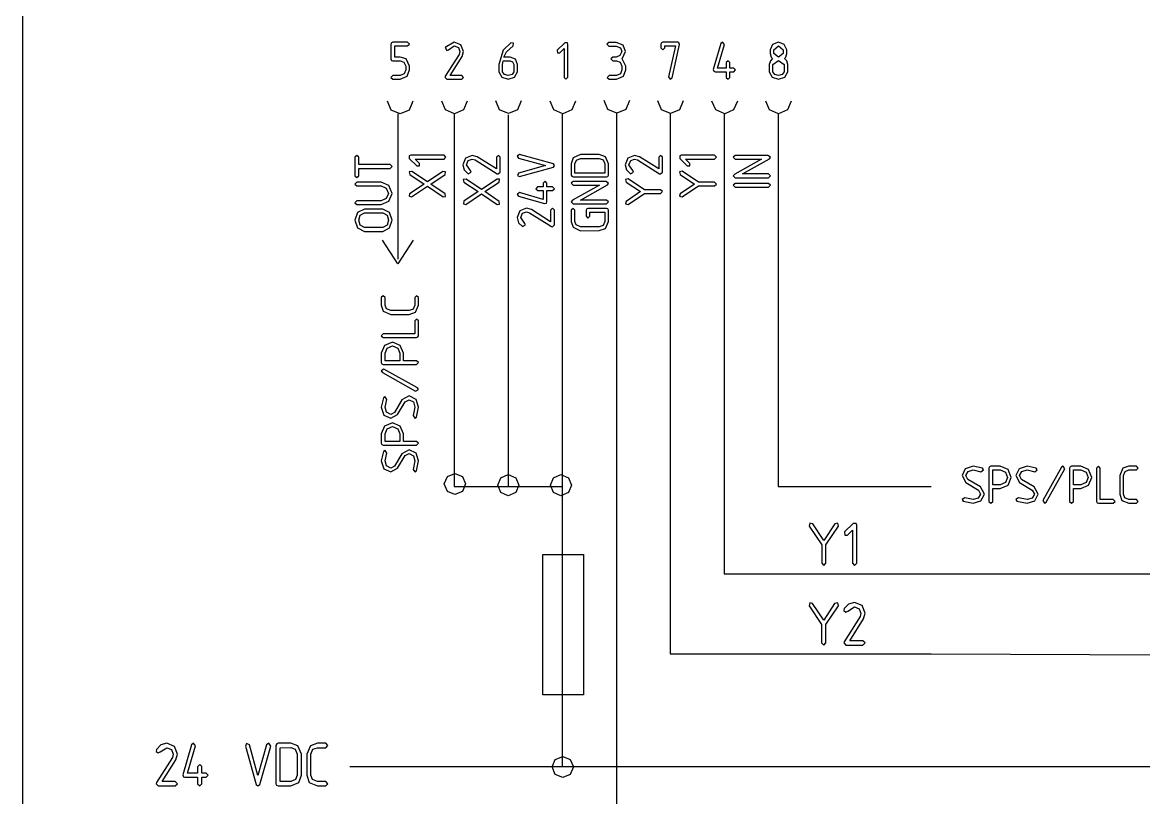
# Model space of a CAD drawing. Extents: x 22 to 299, y 7 to 289.
# Drawn here: x 22 to 75.2, y 163.7 to 200.5 of the extents above; entities that cross this region are included whole.
import ezdxf

# ---------------------------------------------------------------- set-up
doc = ezdxf.new("R2010")
doc.units = 0

msp = doc.modelspace()

# ---------------------------------------------------------------- linework, layer by layer
at = {"layer": '1'}
msp.add_line((21.999879, 276.499204), (21.999879, 15.430113), dxfattribs=at)
at = {"layer": 'Layer 1'}
for p, q in [((39.521051, 199.503789), (39.492112, 199.437643)), ((39.492112, 199.437643), (39.492112, 198.738976)), ((39.578928, 199.528594), (39.521051, 199.503789)), ((40.28586, 199.528594), (39.578928, 199.528594)), ((39.669879, 198.825793), (39.669879, 199.350827)), ((39.669879, 199.350827), (40.28586, 199.350827)), ((40.372677, 199.437643), (40.28586, 199.528594)), ((40.28586, 199.350827), (40.372677, 199.437643)), ((40.372677, 199.437643), (40.372677, 199.437643)), ((42.49864, 199.528594), (42.072828, 199.280546)), ((42.072828, 199.280546), (42.147241, 199.135852)), ((42.147241, 199.135852), (42.221655, 199.173059)), ((42.221655, 199.173059), (42.49864, 199.350826)), ((42.814383, 199.401986), (42.49864, 199.528594)), ((42.49864, 199.350826), (42.701212, 199.272795)), ((42.701212, 199.272795), (42.767357, 199.086243)), ((42.767357, 199.086243), (42.73015, 198.949816)), ((42.94099, 199.086243), (42.814383, 199.401986)), ((42.878978, 198.854732), (42.94099, 199.086243)), ((44.823041, 199.156523), (44.62047, 198.474392)), ((45.182708, 199.503789), (44.823041, 199.156523)), ((44.856114, 198.821659), (44.976003, 199.07384)), ((44.976003, 199.07384), (45.294329, 199.359095)), ((45.310866, 199.491387), (45.182708, 199.503789)), ((45.294329, 199.359095), (45.310866, 199.491387)), ((47.739653, 199.503789), (47.388254, 199.156523)), ((47.388254, 199.156523), (47.392388, 199.024231)), ((47.508143, 199.024231), (47.714848, 199.230937)), ((47.714848, 199.230937), (47.714848, 197.862542)), ((47.86781, 199.503789), (47.739653, 199.503789)), ((47.892614, 199.437643), (47.86781, 199.503789)), ((47.892614, 197.866676), (47.892614, 199.437643)), ((49.827376, 199.520325), (49.74056, 199.433509)), ((49.74056, 199.433509), (49.827376, 199.346692)), ((50.187043, 199.520325), (49.827376, 199.520325)), ((49.827376, 199.346692), (50.187043, 199.346692)), ((50.513637, 199.383899), (50.187043, 199.520325)), ((50.187043, 199.346692), (50.381346, 199.26401)), ((50.447492, 199.086243), (50.36481, 198.891939)), ((50.381346, 199.26401), (50.447492, 199.086243)), ((50.464028, 198.738976), (50.621124, 199.082108)), ((50.621124, 199.082108), (50.513637, 199.383899)), ((52.340022, 199.505598), (52.311083, 199.439452)), ((52.311083, 199.439452), (52.311083, 199.265819)), ((52.311083, 199.265819), (52.3979, 199.174868)), ((52.3979, 199.530403), (52.340022, 199.505598)), ((53.104832, 199.530403), (52.3979, 199.530403)), ((52.3979, 199.174868), (52.48885, 199.265819)), ((52.48885, 199.265819), (52.48885, 199.352636)), ((52.48885, 199.352636), (52.993211, 199.352636)), ((52.993211, 199.352636), (52.666616, 197.89329)), ((52.836115, 197.843681), (53.187514, 199.42705)), ((53.162709, 199.505598), (53.104832, 199.530403)), ((53.187514, 199.42705), (53.162709, 199.505598)), ((55.148074, 199.470716), (54.792541, 198.238747)), ((54.995112, 198.300759), (55.321706, 199.421107)), ((55.230756, 199.528594), (55.148074, 199.470716)), ((55.321706, 199.421107), (55.230756, 199.528594)), ((57.61138, 199.428341), (57.490974, 199.173059)), ((57.490974, 199.173059), (57.490974, 198.999426)), ((57.883714, 199.528594), (57.61138, 199.428341)), ((57.664606, 199.173059), (57.883714, 199.350826)), ((57.664606, 198.999426), (57.664606, 199.173059)), ((58.159665, 199.428341), (57.883714, 199.528594)), ((57.883714, 199.350826), (58.106956, 199.173059)), ((58.106956, 199.173059), (58.106956, 198.999426)), ((58.280588, 199.173059), (58.159665, 199.428341)), ((58.280588, 198.999426), (58.280588, 199.173059)), ((39.492112, 198.738976), (39.521051, 198.668696)), ((39.521051, 198.668696), (39.578928, 198.65216)), ((39.578928, 198.65216), (39.926193, 198.65216)), ((39.926193, 198.825793), (39.669879, 198.825793)), ((40.21558, 198.734842), (39.926193, 198.825793)), ((39.926193, 198.65216), (40.108094, 198.58188)), ((40.108094, 198.58188), (40.19491, 198.387576)), ((40.368542, 198.387576), (40.21558, 198.734842)), ((42.73015, 198.949816), (42.072828, 197.912152)), ((42.304337, 197.953493), (42.878978, 198.854732)), ((44.794102, 198.474392), (44.798237, 198.557075)), ((44.798237, 198.557075), (44.814773, 198.648026)), ((44.814773, 198.648026), (45.145501, 198.648026)), ((45.149635, 198.821659), (44.856114, 198.821659)), ((45.145501, 198.648026), (45.269525, 198.598416)), ((45.401816, 198.726574), (45.149635, 198.821659)), ((45.269525, 198.598416), (45.327402, 198.474392)), ((45.501034, 198.474392), (45.401816, 198.726574)), ((47.392388, 199.024231), (47.508143, 199.024231)), ((50.017545, 198.825793), (49.930728, 198.738976)), ((49.930728, 198.738976), (50.017545, 198.65216)), ((50.187043, 198.825793), (50.017545, 198.825793)), ((50.017545, 198.65216), (50.191177, 198.65216)), ((50.36481, 198.891939), (50.187043, 198.825793)), ((50.191177, 198.65216), (50.377212, 198.58188)), ((50.377212, 198.58188), (50.459894, 198.387576)), ((50.63766, 198.387576), (50.464028, 198.738976)), ((55.499473, 198.65216), (55.408523, 198.565343)), ((55.408523, 198.565343), (55.408523, 198.300759)), ((55.586289, 198.569477), (55.499473, 198.65216)), ((55.586289, 198.300759), (55.586289, 198.569477)), ((57.503376, 198.65216), (57.445499, 198.478526)), ((57.490974, 198.999426), (57.544717, 198.825793)), ((57.59846, 198.755513), (57.503376, 198.65216)), ((57.544717, 198.825793), (57.59846, 198.755513)), ((57.544717, 198.825793), (57.544717, 198.825793)), ((57.623265, 198.478526), (57.883714, 198.656294)), ((57.883714, 198.825793), (57.664606, 198.999426)), ((58.106956, 198.999426), (57.883714, 198.825793)), ((57.883714, 198.656294), (58.152431, 198.478526)), ((58.168967, 198.755513), (58.230979, 198.825793)), ((58.280588, 198.65216), (58.168967, 198.755513)), ((58.230979, 198.825793), (58.280588, 198.999426)), ((58.326063, 198.478526), (58.280588, 198.65216)), ((40.120496, 198.032041), (39.926193, 197.953493)), ((40.19491, 198.213943), (40.120496, 198.032041)), ((40.19491, 198.387576), (40.19491, 198.213943)), ((40.256922, 197.912152), (40.368542, 198.213943)), ((40.368542, 198.213943), (40.368542, 198.387576)), ((44.62047, 198.474392), (44.62047, 198.118858)), ((44.62047, 198.118858), (44.757412, 197.863059)), ((44.794102, 198.127126), (44.794102, 198.474392)), ((44.881435, 197.990183), (44.794102, 198.127126)), ((45.058685, 197.949359), (44.881435, 197.990183)), ((45.239552, 197.990183), (45.058685, 197.949359)), ((45.327402, 198.127126), (45.239552, 197.990183)), ((45.327402, 198.474392), (45.327402, 198.127126)), ((45.362025, 197.863059), (45.501034, 198.118858)), ((45.501034, 198.118858), (45.501034, 198.474392)), ((45.501034, 198.118858), (45.501034, 198.118858)), ((50.389614, 198.032041), (50.191177, 197.953493)), ((50.459894, 198.213943), (50.389614, 198.032041)), ((50.459894, 198.387576), (50.459894, 198.213943)), ((50.52604, 197.912152), (50.63766, 198.213943)), ((50.63766, 198.213943), (50.63766, 198.387576)), ((50.63766, 198.213943), (50.63766, 198.213943)), ((54.792541, 198.238747), (54.817346, 198.151931)), ((54.817346, 198.151931), (54.879357, 198.127126)), ((54.879357, 198.127126), (55.408523, 198.127126)), ((55.408523, 198.300759), (54.995112, 198.300759)), ((55.408523, 198.127126), (55.408523, 197.862542)), ((55.764056, 198.300759), (55.586289, 198.300759)), ((55.586289, 197.862542), (55.586289, 198.127126)), ((55.586289, 198.127126), (55.764056, 198.127126)), ((55.850872, 198.213943), (55.764056, 198.300759)), ((55.764056, 198.127126), (55.850872, 198.213943)), ((55.850872, 198.213943), (55.850872, 198.213943)), ((57.445499, 198.478526), (57.445499, 198.127126)), ((57.445499, 198.127126), (57.582441, 197.86771)), ((57.623265, 198.127126), (57.623265, 198.478526)), ((57.710598, 197.9907), (57.623265, 198.127126)), ((57.887848, 197.953493), (57.710598, 197.9907)), ((58.066648, 197.9938), (57.887848, 197.953493)), ((58.152431, 198.127126), (58.066648, 197.9938)), ((58.152431, 198.478526), (58.152431, 198.127126)), ((58.188604, 197.86771), (58.326063, 198.127126)), ((58.326063, 198.127126), (58.326063, 198.478526)), ((39.574794, 197.953493), (39.487978, 197.862542)), ((39.487978, 197.862542), (39.574794, 197.775726)), ((39.926193, 197.953493), (39.574794, 197.953493)), ((39.574794, 197.775726), (39.926193, 197.775726)), ((39.926193, 197.775726), (40.256922, 197.912152)), ((42.072828, 197.912152), (42.060424, 197.862542)), ((42.060424, 197.862542), (42.14724, 197.775725)), ((42.14724, 197.775725), (42.854172, 197.775725)), ((42.854174, 197.953493), (42.304337, 197.953493)), ((42.854172, 197.775725), (42.940988, 197.862542)), ((42.94099, 197.862542), (42.854174, 197.953493)), ((42.940988, 197.862542), (42.94099, 197.862542)), ((44.757412, 197.863059), (45.058685, 197.771592)), ((45.058685, 197.771592), (45.362025, 197.863059)), ((47.714848, 197.862542), (47.801664, 197.775725)), ((47.801664, 197.775725), (47.892614, 197.866676)), ((47.892614, 197.866676), (47.892614, 197.866676)), ((49.843912, 197.953493), (49.757096, 197.862542)), ((49.757096, 197.862542), (49.843912, 197.775725)), ((50.191177, 197.953493), (49.843912, 197.953493)), ((49.843912, 197.775725), (50.191177, 197.775725)), ((50.191177, 197.775725), (50.52604, 197.912152)), ((52.666616, 197.89329), (52.749298, 197.777535)), ((52.749298, 197.777535), (52.836115, 197.843681)), ((55.408523, 197.862542), (55.499473, 197.775726)), ((55.499473, 197.775726), (55.586289, 197.862542)), ((57.582441, 197.86771), (57.883714, 197.775725)), ((57.883714, 197.775725), (58.188604, 197.86771)), ((39.510721, 196.303202), (39.334421, 196.728607)), ((40.538096, 196.728607), (40.361795, 196.303202)), ((42.087933, 196.3133), (41.911457, 196.738838)), ((43.115484, 196.738838), (42.939184, 196.3133)), ((44.646096, 196.325295), (44.469795, 196.750832)), ((45.67347, 196.750832), (45.49717, 196.325295)), ((47.223132, 196.3133), (47.046831, 196.738838)), ((48.250506, 196.738838), (48.074206, 196.3133)), ((49.783234, 196.336936), (49.606934, 196.762474)), ((50.810609, 196.762474), (50.634309, 196.336936)), ((52.330857, 196.325295), (52.154689, 196.750832)), ((53.358012, 196.750832), (53.181888, 196.325295)), ((54.908026, 196.3133), (54.731725, 196.738838)), ((55.935401, 196.738838), (55.7591, 196.3133)), ((57.461426, 196.3133), (57.285125, 196.738838)), ((58.489153, 196.738838), (58.312809, 196.3133)), ((39.936258, 196.126769), (39.510721, 196.303202)), ((39.8209, 196.137), (39.8209, 189.230332)), ((40.361795, 196.303202), (39.936258, 196.126769)), ((42.513647, 196.137), (42.087933, 196.3133)), ((42.493448, 196.137358), (42.493448, 178.441358)), ((42.939184, 196.3133), (42.513647, 196.137)), ((45.071633, 196.148994), (44.646096, 196.325295)), ((45.059548, 196.0855), (45.059548, 178.440653)), ((45.49717, 196.325295), (45.071633, 196.148994)), ((47.648669, 196.137), (47.223132, 196.3133)), ((47.626, 196.137358), (47.626, 165.145546)), ((48.074206, 196.3133), (47.648669, 196.137)), ((50.208772, 196.160636), (49.783234, 196.336936)), ((50.1921, 196.160994), (50.1921, 161.443152)), ((50.634309, 196.336936), (50.208772, 196.160636)), ((52.756527, 196.148994), (52.330857, 196.325295)), ((52.7455, 196.149), (52.7455, 170.502112)), ((53.181888, 196.325295), (52.756527, 196.148994)), ((55.333563, 196.137), (54.908026, 196.3133)), ((55.3116, 196.137358), (55.3116, 174.292348)), ((55.7591, 196.3133), (55.333563, 196.137)), ((57.886963, 196.137), (57.461426, 196.3133)), ((57.878053, 196.137006), (57.878053, 178.441358)), ((58.312809, 196.3133), (57.886963, 196.137)), ((37.784773, 194.073016), (37.784772, 193.188317)), ((37.875723, 194.159832), (37.784773, 194.073016)), ((37.962539, 194.073016), (37.875723, 194.159832)), ((37.875723, 194.159832), (37.875723, 194.159832)), ((37.962539, 193.717483), (37.962539, 194.073016)), ((39.463219, 193.717483), (37.962539, 193.717483)), ((39.550036, 193.630667), (39.463219, 193.717483)), ((40.429514, 194.162206), (40.363368, 194.137402)), ((40.363368, 194.137402), (40.363368, 194.009244)), ((40.363368, 194.009244), (40.714767, 193.657845)), ((42.012876, 194.162206), (40.429514, 194.162206)), ((40.847059, 193.777735), (40.640353, 193.98444)), ((40.640353, 193.98444), (42.01701, 193.98444)), ((40.847059, 193.66198), (40.847059, 193.777735)), ((42.103827, 194.071256), (42.012876, 194.162206)), ((42.012876, 194.162206), (42.012876, 194.162206)), ((42.01701, 193.98444), (42.103827, 194.071256)), ((43.035038, 194.028927), (42.907914, 193.713185)), ((42.907914, 193.713185), (42.968893, 193.467723)), ((43.354398, 194.155534), (43.035038, 194.028927)), ((43.085681, 193.713185), (43.165779, 193.915756)), ((43.267582, 193.4362), (43.085681, 193.713185)), ((43.165779, 193.915756), (43.354398, 193.981902)), ((43.585908, 194.093523), (43.354398, 194.155534)), ((43.354398, 193.981902), (43.490824, 193.944695)), ((43.490824, 193.944695), (44.532618, 193.287372)), ((44.495411, 193.518882), (43.585908, 194.093523)), ((44.586361, 194.155534), (44.495411, 194.068718)), ((44.495411, 194.068718), (44.495411, 193.518882)), ((44.673178, 194.068718), (44.586361, 194.155534)), ((44.586361, 194.155534), (44.586361, 194.155534)), ((44.673178, 193.361786), (44.673178, 194.068718)), ((45.597198, 194.199106), (45.485577, 194.116424)), ((45.485577, 194.116424), (45.551723, 194.029608)), ((45.551723, 194.029608), (46.825028, 193.674075)), ((47.201231, 193.752623), (45.597198, 194.199106)), ((47.250841, 193.674075), (47.201231, 193.752623)), ((48.049757, 193.752623), (48.049756, 193.223457)), ((48.144841, 194.037876), (48.049757, 193.752623)), ((48.49624, 194.194972), (48.144841, 194.037876)), ((48.22339, 193.760891), (48.297804, 193.934523)), ((48.227523, 193.314408), (48.22339, 193.760891)), ((48.297804, 193.934523), (48.496241, 194.017206)), ((49.376804, 194.194972), (48.49624, 194.194972)), ((48.496241, 194.017206), (49.376804, 194.017205)), ((49.376805, 194.194972), (49.376804, 194.194972)), ((49.376804, 194.017205), (49.558705, 193.95106)), ((49.674461, 194.083351), (49.376805, 194.194972)), ((49.558705, 193.95106), (49.637253, 193.752623)), ((49.637253, 193.752623), (49.637253, 193.314408)), ((49.81502, 193.752623), (49.674461, 194.083351)), ((49.81502, 193.223457), (49.81502, 193.752623)), ((50.741059, 194.029091), (50.613935, 193.713349)), ((50.613935, 193.713349), (50.674913, 193.467886)), ((51.060419, 194.155698), (50.741059, 194.029091)), ((50.791702, 193.713349), (50.8718, 193.91592)), ((50.973603, 193.436364), (50.791702, 193.713349)), ((50.8718, 193.91592), (51.060419, 193.982066)), ((51.291929, 194.093686), (51.060419, 194.155698)), ((51.060419, 193.982066), (51.196844, 193.944859)), ((51.196844, 193.944859), (52.238639, 193.287536)), ((52.201432, 193.519046), (51.291929, 194.093686)), ((52.292382, 194.155698), (52.201432, 194.068882)), ((52.201432, 194.068882), (52.201432, 193.519046)), ((52.379198, 194.068882), (52.292382, 194.155698)), ((52.292382, 194.155698), (52.292382, 194.155698)), ((52.379198, 193.36195), (52.379198, 194.068882)), ((53.267983, 194.160702), (53.201837, 194.135897)), ((53.201837, 194.135897), (53.201837, 194.00774)), ((53.201837, 194.00774), (53.553236, 193.656341)), ((54.851345, 194.160702), (53.267983, 194.160702)), ((53.685528, 193.77623), (53.478822, 193.982935)), ((53.478822, 193.982935), (54.855479, 193.982935)), ((53.685528, 193.660475), (53.685528, 193.77623)), ((54.942296, 194.069752), (54.851345, 194.160702)), ((54.851345, 194.160702), (54.851345, 194.160702)), ((54.855479, 193.982935), (54.942296, 194.069752)), ((55.834311, 194.158339), (55.743361, 194.071522)), ((55.743361, 194.071522), (55.834311, 193.980572)), ((57.082811, 193.984706), (55.809507, 193.269506)), ((57.384601, 194.154204), (55.834311, 194.158339)), ((55.834311, 193.980572), (57.082811, 193.984706)), ((56.181576, 193.277774), (57.459015, 193.992974)), ((57.508624, 194.071522), (57.384601, 194.154204)), ((57.459015, 193.992974), (57.508624, 194.071522)), ((37.784772, 193.188317), (37.875723, 193.101501)), ((37.875723, 193.101501), (37.962539, 193.188317)), ((37.962539, 193.188317), (37.962539, 193.539716)), ((37.962539, 193.539716), (39.463219, 193.539716)), ((39.463219, 193.539716), (39.550036, 193.630667)), ((40.487391, 193.393263), (40.3551, 193.376726)), ((40.3551, 193.376726), (40.388173, 193.244435)), ((40.388173, 193.244435), (41.066166, 192.793817)), ((41.223262, 192.901304), (40.487391, 193.393263)), ((40.714767, 193.657845), (40.847059, 193.66198)), ((41.959133, 193.389129), (41.223262, 192.901304)), ((41.380358, 192.793817), (42.058351, 193.244435)), ((42.079022, 193.384995), (41.959133, 193.389129)), ((42.058351, 193.244435), (42.079022, 193.384995)), ((42.968893, 193.467723), (43.160095, 193.287372)), ((43.160095, 193.287372), (43.304789, 193.361786)), ((43.304789, 193.361786), (43.267582, 193.4362)), ((44.532618, 193.287372), (44.586361, 193.27497)), ((44.586361, 193.27497), (44.673178, 193.361786)), ((45.551723, 193.314408), (45.493846, 193.202787)), ((45.493846, 193.202787), (45.597198, 193.149043)), ((46.825028, 193.674075), (45.551723, 193.314408)), ((45.597198, 193.149043), (47.201231, 193.591393)), ((47.201231, 193.591393), (47.250841, 193.674075)), ((48.049756, 193.223457), (48.074562, 193.16558)), ((49.637253, 193.314408), (48.227523, 193.314408)), ((49.786081, 193.157312), (49.81502, 193.223457)), ((50.674913, 193.467886), (50.866116, 193.287536)), ((50.866116, 193.287536), (51.01081, 193.36195)), ((51.01081, 193.36195), (50.973603, 193.436364)), ((52.238639, 193.287536), (52.292382, 193.275134)), ((52.292382, 193.275134), (52.379198, 193.36195)), ((53.313458, 193.40106), (53.193569, 193.376255)), ((53.193569, 193.376255), (53.218374, 193.248098)), ((53.218374, 193.248098), (53.904635, 192.793347)), ((54.086536, 192.884297), (53.313458, 193.40106)), ((53.553236, 193.656341), (53.685528, 193.660475)), ((55.809507, 193.269506), (55.743361, 193.186824)), ((55.743361, 193.186824), (55.834311, 193.100008)), ((57.421808, 193.277774), (56.181576, 193.277774)), ((57.508624, 193.186824), (57.421808, 193.277774)), ((57.421808, 193.100008), (57.508624, 193.186824)), ((37.875723, 192.883427), (37.784773, 192.796611)), ((37.784773, 192.796611), (37.875723, 192.705661)), ((39.02087, 192.883427), (37.875723, 192.883427)), ((37.875723, 192.705661), (39.02087, 192.705661)), ((39.393973, 192.728915), (39.02087, 192.883427)), ((39.02087, 192.883427), (39.02087, 192.883427)), ((39.02087, 192.705661), (39.267883, 192.602825)), ((39.550036, 192.354262), (39.393973, 192.728915)), ((41.066166, 192.793817), (40.379905, 192.334932)), ((40.474989, 192.190238), (41.223262, 192.690465)), ((41.223262, 192.690465), (41.967401, 192.190238)), ((42.058351, 192.330798), (41.380358, 192.793817)), ((43.056743, 193.036225), (42.924451, 193.019689)), ((42.924451, 193.019689), (42.957523, 192.887398)), ((42.957523, 192.887398), (43.635516, 192.43678)), ((43.792611, 192.544267), (43.056743, 193.036225)), ((44.528482, 193.032091), (43.792611, 192.544267)), ((43.949707, 192.43678), (44.6277, 192.887398)), ((44.648371, 193.027957), (44.528482, 193.032091)), ((44.6277, 192.887398), (44.648371, 193.027957)), ((46.452958, 192.662252), (46.370276, 192.575436)), ((46.721675, 192.662252), (46.452958, 192.662252)), ((46.812625, 192.926835), (46.721675, 192.840019)), ((46.721675, 192.840019), (46.721675, 192.662252)), ((46.812627, 192.926835), (46.812625, 192.926835)), ((46.899443, 192.840019), (46.812627, 192.926835)), ((46.899443, 192.662252), (46.899443, 192.840019)), ((47.164026, 192.662252), (46.899443, 192.662252)), ((47.250842, 192.575436), (47.164026, 192.662252)), ((48.140707, 192.918567), (48.049757, 192.831751)), ((48.049757, 192.831751), (48.140707, 192.7408)), ((48.074562, 193.16558), (48.140707, 193.136641)), ((49.389207, 192.744935), (48.115902, 192.029734)), ((48.140707, 193.136641), (49.728204, 193.136641)), ((49.690996, 192.914433), (48.140707, 192.918567)), ((48.140707, 192.7408), (49.389207, 192.744935)), ((48.487972, 192.038003), (49.76541, 192.753203)), ((49.81502, 192.831751), (49.690996, 192.914433)), ((49.728204, 193.136641), (49.786081, 193.157312)), ((49.76541, 192.753203), (49.81502, 192.831751)), ((50.750361, 193.044657), (50.630472, 193.019852)), ((50.630472, 193.019852), (50.655276, 192.891695)), ((50.655276, 192.891695), (51.341538, 192.436944)), ((51.523439, 192.527894), (50.750361, 193.044657)), ((53.904635, 192.793347), (53.218374, 192.330327)), ((53.313458, 192.189767), (54.086536, 192.70653)), ((54.855479, 192.884297), (54.086536, 192.884297)), ((54.086536, 192.70653), (54.855479, 192.70653)), ((54.942296, 192.793347), (54.855479, 192.884297)), ((54.855479, 192.70653), (54.942296, 192.793347)), ((55.834311, 192.830257), (55.743361, 192.739307)), ((55.743361, 192.739307), (55.834311, 192.652491)), ((55.834311, 193.100008), (57.421808, 193.100008)), ((57.421808, 192.830257), (55.834311, 192.830257)), ((55.834311, 192.652491), (57.421808, 192.652491)), ((57.508624, 192.739307), (57.421808, 192.830257)), ((57.421808, 192.830257), (57.421808, 192.830257)), ((57.421808, 192.652491), (57.508624, 192.739307)), ((39.267883, 192.602825), (39.372269, 192.354262)), ((39.372269, 192.354262), (39.267883, 192.107249)), ((39.393973, 191.981159), (39.550036, 192.354262)), ((40.379905, 192.334932), (40.359234, 192.219177)), ((40.359234, 192.219177), (40.474989, 192.190238)), ((41.967401, 192.190238), (42.079022, 192.20264)), ((42.079022, 192.20264), (42.058351, 192.330798)), ((43.635516, 192.43678), (42.949254, 191.977894)), ((43.044339, 191.833201), (43.792612, 192.333427)), ((43.792612, 192.333427), (44.536751, 191.833201)), ((44.6277, 191.97376), (43.949707, 192.43678)), ((45.593064, 192.39767), (45.485578, 192.306719)), ((45.485578, 192.306719), (45.547589, 192.224037)), ((45.547589, 192.224037), (46.787821, 191.868504)), ((46.721675, 192.071075), (45.593064, 192.39767)), ((46.370276, 192.575436), (46.457092, 192.484486)), ((46.457092, 192.484486), (46.721675, 192.484486)), ((46.721675, 192.484486), (46.721675, 192.071075)), ((46.899443, 191.95532), (46.899443, 192.484486)), ((46.899443, 192.484486), (47.164026, 192.484486)), ((47.164026, 192.484486), (47.250842, 192.575436)), ((51.341538, 192.436944), (50.655276, 191.973924)), ((50.750361, 191.833364), (51.523439, 192.350127)), ((52.292382, 192.527894), (51.523439, 192.527894)), ((51.523439, 192.350127), (52.292382, 192.350127)), ((52.379198, 192.436944), (52.292382, 192.527894)), ((52.292382, 192.350127), (52.379198, 192.436944)), ((53.218374, 192.330327), (53.189435, 192.214572)), ((53.189435, 192.214572), (53.313458, 192.189767)), ((37.875723, 192.002863), (37.784773, 191.911912)), ((37.784773, 191.911912), (37.875723, 191.825096)), ((39.02087, 192.002863), (37.875723, 192.002863)), ((37.875723, 191.825096), (39.02087, 191.825096)), ((38.231256, 191.608056), (37.905695, 191.444242)), ((39.111821, 191.608056), (38.231256, 191.608056)), ((39.267883, 192.107249), (39.02087, 192.002863)), ((39.02087, 191.825096), (39.393973, 191.981159)), ((39.431697, 191.444242), (39.111821, 191.608056)), ((39.111821, 191.608056), (39.111821, 191.608056)), ((42.949254, 191.977894), (42.928584, 191.862139)), ((42.928584, 191.862139), (43.044339, 191.833201)), ((44.536751, 191.833201), (44.648372, 191.845603)), ((44.648372, 191.845603), (44.6277, 191.97376)), ((45.932061, 191.64733), (45.612701, 191.520723)), ((46.163571, 191.585318), (45.932061, 191.64733)), ((47.073074, 191.010677), (46.163571, 191.585318)), ((46.787821, 191.868504), (46.874637, 191.893309)), ((46.874637, 191.893309), (46.899443, 191.95532)), ((47.164024, 191.64733), (47.073074, 191.560513)), ((47.25084, 191.560513), (47.164024, 191.64733)), ((47.164024, 191.64733), (47.164024, 191.64733)), ((48.115902, 192.029734), (48.049757, 191.947052)), ((48.049757, 191.947052), (48.140707, 191.860236)), ((48.140709, 191.643195), (48.049758, 191.556379)), ((48.140707, 191.860236), (49.728203, 191.860236)), ((48.227525, 191.556379), (48.140709, 191.643195)), ((49.728203, 192.038003), (48.487972, 192.038003)), ((48.785627, 191.618391), (48.75669, 191.556379)), ((48.843505, 191.643195), (48.785627, 191.618391)), ((49.728203, 191.643195), (48.843505, 191.643195)), ((49.81502, 191.947052), (49.728203, 192.038003)), ((49.728203, 191.860236), (49.81502, 191.947052)), ((49.728205, 191.643196), (49.728203, 191.643195)), ((49.781948, 191.622525), (49.728205, 191.643196)), ((49.815021, 191.556379), (49.781948, 191.622525)), ((50.655276, 191.973924), (50.626338, 191.858169)), ((50.626338, 191.858169), (50.750361, 191.833364)), ((37.905695, 191.444242), (37.784773, 191.07889)), ((37.784773, 191.07889), (37.905695, 190.713538)), ((37.962539, 191.07889), (38.030235, 191.319702)), ((38.030235, 190.838078), (37.962539, 191.07889)), ((38.030235, 191.319702), (38.231256, 191.430289)), ((38.231256, 191.430289), (39.111821, 191.430289)), ((39.111821, 191.430289), (39.307157, 191.319702)), ((39.307157, 191.319702), (39.372269, 191.07889)), ((39.372269, 191.07889), (39.307157, 190.838078)), ((39.550035, 191.07889), (39.431697, 191.444242)), ((39.431697, 190.713538), (39.550035, 191.07889)), ((45.612701, 191.520723), (45.485578, 191.20498)), ((45.485578, 191.20498), (45.546556, 190.959518)), ((45.663344, 191.20498), (45.743442, 191.407551)), ((45.845245, 190.927995), (45.663344, 191.20498)), ((45.743442, 191.407551), (45.932061, 191.473697)), ((45.932061, 191.473697), (46.068486, 191.43649)), ((46.068486, 191.43649), (47.110281, 190.779167)), ((47.073074, 191.560513), (47.073074, 191.010677)), ((47.250841, 190.853581), (47.25084, 191.560513)), ((48.049758, 191.556379), (48.049758, 191.02308)), ((48.227525, 191.02308), (48.227525, 191.556379)), ((48.75669, 191.556379), (48.75669, 191.271126)), ((48.75669, 191.271126), (48.843507, 191.18431)), ((48.843507, 191.18431), (48.934457, 191.271126)), ((48.934457, 191.271126), (48.934457, 191.465429)), ((48.934457, 191.465429), (49.637255, 191.465429)), ((49.637255, 191.465429), (49.637255, 191.02308)), ((49.815021, 191.02308), (49.815021, 191.556379)), ((37.905695, 190.713538), (38.231256, 190.549725)), ((38.231256, 190.727491), (38.030235, 190.838078)), ((39.11182, 190.727491), (38.231256, 190.727491)), ((38.231256, 190.549725), (39.11182, 190.549725)), ((39.307157, 190.838078), (39.11182, 190.727491)), ((39.11182, 190.549725), (39.431697, 190.713538)), ((45.546556, 190.959518), (45.737758, 190.779167)), ((45.737758, 190.779167), (45.882452, 190.853581)), ((45.882452, 190.853581), (45.845245, 190.927995)), ((47.110281, 190.779167), (47.164024, 190.766765)), ((47.164024, 190.766765), (47.250841, 190.853581)), ((48.049758, 191.02308), (48.136574, 190.754363)), ((48.136574, 190.754363), (48.496242, 190.58073)), ((48.285402, 190.857715), (48.227525, 191.02308)), ((48.496242, 190.762631), (48.285402, 190.857715)), ((49.376806, 190.762631), (48.496242, 190.762631)), ((48.496242, 190.58073), (49.376806, 190.584865)), ((49.558707, 190.824643), (49.376806, 190.762631)), ((49.376806, 190.584865), (49.670328, 190.688217)), ((49.637255, 191.02308), (49.558707, 190.824643)), ((49.670328, 190.688217), (49.815021, 191.02308)), ((39.820704, 189.009289), (39.090103, 190.135)), ((40.5506, 190.135), (39.820704, 189.009289)), ((39.12428, 187.491872), (39.03333, 187.405056)), ((39.03333, 187.405056), (39.03333, 187.049523)), ((39.211097, 187.405056), (39.12428, 187.491872)), ((39.211097, 187.049523), (39.211097, 187.405056)), ((40.711777, 187.491872), (40.620826, 187.405056)), ((40.620826, 187.405056), (40.620826, 187.049523)), ((40.798593, 187.405056), (40.711777, 187.491872)), ((40.711777, 187.491872), (40.711777, 187.491872)), ((40.798593, 187.049523), (40.798593, 187.405056)), ((39.03333, 187.049523), (39.128414, 186.76427)), ((39.281376, 186.871756), (39.211097, 187.049523)), ((39.479813, 186.789074), (39.281376, 186.871756)), ((40.542278, 186.851086), (40.360378, 186.789074)), ((40.620826, 187.049523), (40.542278, 186.851086)), ((40.658033, 186.718794), (40.798593, 187.049523)), ((39.128414, 186.76427), (39.479813, 186.611307)), ((40.360378, 186.789074), (39.479813, 186.789074)), ((39.479813, 186.611307), (40.360378, 186.611307)), ((40.360378, 186.611307), (40.658033, 186.718794)), ((40.711777, 186.390133), (40.620826, 186.303317)), ((40.620826, 186.303317), (40.620826, 185.687335)), ((40.798593, 186.303318), (40.711777, 186.390133)), ((40.711777, 186.390133), (40.711777, 186.390133)), ((40.798593, 185.596386), (40.798593, 186.303318)), ((39.12428, 185.687335), (39.03333, 185.596385)), ((39.03333, 185.596385), (39.12428, 185.509569)), ((40.620826, 185.687335), (39.12428, 185.687335)), ((39.12428, 185.509569), (40.711777, 185.509569)), ((39.56663, 185.292528), (39.189909, 185.138016)), ((39.56663, 185.292527), (39.56663, 185.292528)), ((39.937666, 185.138014), (39.56663, 185.292527)), ((40.711777, 185.509569), (40.769654, 185.538508)), ((40.769654, 185.538508), (40.798593, 185.596386)), ((39.189909, 185.138016), (39.03333, 184.763362)), ((39.03333, 184.763362), (39.03333, 184.321013)), ((39.211097, 184.763362), (39.315999, 185.011925)), ((39.211097, 184.411963), (39.211097, 184.763362)), ((39.315999, 185.011925), (39.56663, 185.114761)), ((39.56663, 185.114761), (39.815193, 185.011926)), ((39.56663, 185.114761), (39.56663, 185.114761)), ((39.815193, 185.011926), (39.918029, 184.763362)), ((39.918029, 184.763362), (39.918029, 184.411964)), ((40.091661, 184.763361), (39.937666, 185.138014)), ((40.091661, 184.411962), (40.091661, 184.763361)), ((39.03333, 184.321013), (39.062269, 184.259002)), ((39.062269, 184.259002), (39.128415, 184.234196)), ((39.128415, 184.234196), (40.711777, 184.234196)), ((39.918029, 184.411964), (39.211097, 184.411963)), ((40.711777, 184.411962), (40.091661, 184.411962)), ((40.798593, 184.321012), (40.711777, 184.411962)), ((40.711777, 184.234196), (40.798593, 184.321012)), ((39.161487, 184.003721), (39.03333, 183.929307)), ((39.03333, 183.929307), (39.087073, 183.846625)), ((39.087073, 183.846625), (40.658033, 182.970194)), ((40.748984, 183.12729), (39.161487, 184.003721)), ((40.798593, 183.044608), (40.748984, 183.12729)), ((39.136683, 182.648767), (39.03333, 182.210552)), ((39.211097, 182.694243), (39.136683, 182.648767)), ((39.297913, 182.574354), (39.211097, 182.694243)), ((39.211097, 182.210552), (39.297913, 182.574354)), ((40.017247, 182.549549), (39.665848, 181.954238)), ((40.360378, 182.739718), (40.017247, 182.549549)), ((40.170209, 182.462733), (40.360378, 182.561951)), ((40.686455, 182.574354), (40.360378, 182.739718)), ((40.360378, 182.739718), (40.360378, 182.739718)), ((40.360378, 182.561951), (40.555714, 182.451364)), ((40.658033, 182.970194), (40.798593, 183.044608)), ((40.798593, 182.210552), (40.686455, 182.574354)), ((39.03333, 182.210552), (39.154253, 181.832798)), ((39.280343, 181.96664), (39.211097, 182.210552)), ((39.810542, 181.859153), (40.170209, 182.462733)), ((40.620826, 182.210552), (40.542278, 181.80541)), ((40.555714, 182.451364), (40.620826, 182.210552)), ((40.699374, 181.730996), (40.798593, 182.210552)), ((39.154253, 181.832798), (39.479813, 181.681387)), ((39.479813, 181.859153), (39.280343, 181.96664)), ((39.665848, 181.954238), (39.479813, 181.859153)), ((39.479813, 181.681387), (39.810542, 181.859153)), ((40.542278, 181.80541), (40.620826, 181.681387)), ((40.620826, 181.681387), (40.699374, 181.730996)), ((39.189909, 181.308801), (39.03333, 180.934147)), ((39.56663, 181.463313), (39.189909, 181.308801)), ((39.211097, 180.934147), (39.315999, 181.18271)), ((39.315999, 181.18271), (39.56663, 181.285546)), ((39.937666, 181.308801), (39.56663, 181.463313)), ((39.56663, 181.463313), (39.56663, 181.463313)), ((39.56663, 181.285546), (39.815193, 181.18271)), ((39.56663, 181.285546), (39.56663, 181.285546)), ((39.815193, 181.18271), (39.918029, 180.934147)), ((40.091661, 180.934147), (39.937666, 181.308801)), ((39.03333, 180.934147), (39.03333, 180.491798)), ((39.03333, 180.491798), (39.062269, 180.429786)), ((39.062269, 180.429786), (39.128415, 180.404982)), ((39.211096, 180.582748), (39.211097, 180.934147)), ((39.918029, 180.582748), (39.211096, 180.582748)), ((39.918029, 180.934147), (39.918029, 180.582748)), ((40.091661, 180.582748), (40.091661, 180.934147)), ((40.711777, 180.582748), (40.091661, 180.582748)), ((40.798593, 180.491798), (40.711777, 180.582748)), ((40.711777, 180.404982), (40.798593, 180.491798)), ((39.136683, 180.095957), (39.03333, 179.657742)), ((39.128415, 180.404982), (40.711777, 180.404982)), ((39.211097, 180.141433), (39.136683, 180.095957)), ((39.297913, 180.021543), (39.211097, 180.141433)), ((39.211097, 179.657742), (39.297913, 180.021543)), ((40.017247, 179.996739), (39.665848, 179.401428)), ((39.810542, 179.306343), (40.170209, 179.909923)), ((40.360378, 180.186908), (40.017247, 179.996739)), ((40.170209, 179.909923), (40.360378, 180.009141)), ((40.686455, 180.021543), (40.360378, 180.186908)), ((40.360378, 180.186908), (40.360378, 180.186908)), ((40.360378, 180.009141), (40.555714, 179.898554)), ((40.555714, 179.898554), (40.620826, 179.657742)), ((40.798593, 179.657742), (40.686455, 180.021543)), ((39.03333, 179.657742), (39.154253, 179.279988)), ((39.280343, 179.41383), (39.211097, 179.657742)), ((39.479813, 179.306343), (39.280343, 179.41383)), ((39.665848, 179.401428), (39.479813, 179.306343)), ((40.620826, 179.657742), (40.542278, 179.2526)), ((40.699374, 179.178186), (40.798593, 179.657742)), ((67.131867, 179.406878), (66.754113, 179.285956)), ((67.570083, 179.303526), (67.131867, 179.406878)), ((67.903912, 179.37794), (67.879107, 179.311794)), ((67.965923, 179.406878), (67.903912, 179.37794)), ((68.408272, 179.406878), (67.965923, 179.406878)), ((68.782926, 179.250299), (68.408272, 179.406878)), ((69.684678, 179.406878), (69.306924, 179.285956)), ((70.122893, 179.303526), (69.684678, 179.406878)), ((71.319716, 179.353135), (70.443286, 177.782175)), ((71.402398, 179.406878), (71.319716, 179.353135)), ((71.476812, 179.278721), (71.402398, 179.406878)), ((71.732093, 179.37794), (71.70729, 179.311794)), ((71.794105, 179.406878), (71.732093, 179.37794)), ((72.236454, 179.406878), (71.794105, 179.406878)), ((72.611107, 179.250299), (72.236454, 179.406878)), ((73.07051, 179.406878), (72.983694, 179.315928)), ((73.16146, 179.315928), (73.07051, 179.406878)), ((74.523648, 179.406878), (74.238395, 179.311794)), ((74.879181, 179.406878), (74.523648, 179.406878)), ((74.965997, 179.315928), (74.879181, 179.406878)), ((39.154253, 179.279988), (39.479813, 179.128577)), ((39.479813, 179.128577), (39.810542, 179.306343)), ((40.542278, 179.2526), (40.620826, 179.128577)), ((40.620826, 179.128577), (40.699374, 179.178186)), ((42.026151, 178.559704), (42.173127, 178.914201)), ((42.173127, 178.914201), (42.5278, 179.061)), ((42.5278, 179.061), (42.882473, 178.914201)), ((42.882473, 178.914201), (43.029449, 178.559704)), ((44.560851, 178.502704), (44.707827, 178.857068)), ((44.707827, 178.857068), (45.0625, 179.004)), ((45.0625, 179.004), (45.417173, 178.857068)), ((45.417173, 178.857068), (45.564149, 178.502704)), ((47.060351, 178.502704), (47.207327, 178.857068)), ((47.207327, 178.857068), (47.562, 179.004)), ((47.562, 179.004), (47.916673, 178.857068)), ((47.916673, 178.857068), (48.063649, 178.502704)), ((66.754113, 179.285956), (66.602702, 178.960395)), ((66.602702, 178.960395), (66.780468, 178.629666)), ((66.780468, 178.960395), (66.887955, 179.159865)), ((66.875553, 178.77436), (66.780468, 178.960395)), ((66.887955, 179.159865), (67.131867, 179.229112)), ((67.131867, 179.229112), (67.495669, 179.142296)), ((67.495669, 179.142296), (67.615558, 179.229112)), ((67.615558, 179.229112), (67.570083, 179.303526)), ((67.879107, 179.311794), (67.879107, 177.728432)), ((68.056873, 178.52218), (68.056873, 179.229112)), ((68.056873, 179.229112), (68.408272, 179.229112)), ((68.408272, 179.229112), (68.656836, 179.124209)), ((68.656836, 179.124209), (68.759671, 178.873579)), ((68.759671, 178.873579), (68.656836, 178.625016)), ((68.759671, 178.873579), (68.759671, 178.873579)), ((68.937438, 178.873579), (68.782926, 179.250299)), ((68.782926, 178.502543), (68.937438, 178.873579)), ((68.937438, 178.873579), (68.937438, 178.873579)), ((69.306924, 179.285956), (69.155512, 178.960395)), ((69.155512, 178.960395), (69.333279, 178.629666)), ((69.333279, 178.960395), (69.440765, 179.159865)), ((69.428363, 178.77436), (69.333279, 178.960395)), ((69.440765, 179.159865), (69.684678, 179.229112)), ((69.684678, 179.229112), (70.048479, 179.142296)), ((70.048479, 179.142296), (70.168368, 179.229112)), ((70.168368, 179.229112), (70.122893, 179.303526)), ((70.600382, 177.691225), (71.476812, 179.278721)), ((71.70729, 179.311794), (71.70729, 177.728432)), ((71.885055, 178.52218), (71.885055, 179.229112)), ((71.885055, 179.229112), (72.236454, 179.229112)), ((72.236454, 179.229112), (72.485017, 179.124209)), ((72.485017, 179.124209), (72.587853, 178.873579)), ((72.587853, 178.873579), (72.485017, 178.625016)), ((72.587853, 178.873579), (72.587853, 178.873579)), ((72.765619, 178.873579), (72.611107, 179.250299)), ((72.611108, 178.502543), (72.765621, 178.873579)), ((72.765621, 178.873579), (72.765619, 178.873579)), ((72.983694, 179.315928), (72.983694, 177.728431)), ((73.16146, 177.819382), (73.16146, 179.315928)), ((74.238395, 179.311794), (74.085433, 178.960395)), ((74.085433, 178.960395), (74.085433, 178.07983)), ((74.263199, 178.960395), (74.345882, 179.158832)), ((74.263199, 178.07983), (74.263199, 178.960395)), ((74.345882, 179.158832), (74.523648, 179.229112)), ((74.523648, 179.229112), (74.879181, 179.229112)), ((74.879181, 179.229112), (74.965997, 179.315928)), ((42.173127, 178.204898), (42.026151, 178.559704)), ((42.493401, 178.440251), (47.625953, 178.440251)), ((43.029449, 178.559704), (42.882473, 178.204898)), ((44.707827, 178.147898), (44.560851, 178.502704)), ((45.564149, 178.502704), (45.417173, 178.147898)), ((47.207327, 178.147898), (47.060351, 178.502704)), ((48.063649, 178.502704), (47.916673, 178.147898)), ((57.878053, 178.441358), (65.139967, 178.441358)), ((66.780468, 178.629666), (67.384048, 178.269999)), ((67.470864, 178.422961), (66.875553, 178.77436)), ((67.661033, 178.07983), (67.470864, 178.422961)), ((68.408272, 178.52218), (68.056873, 178.52218)), ((68.056874, 177.728432), (68.056874, 178.348547)), ((68.056874, 178.348547), (68.408273, 178.348547)), ((68.656836, 178.625016), (68.408272, 178.52218)), ((68.408273, 178.348547), (68.782926, 178.502543)), ((69.333279, 178.629666), (69.936858, 178.269999)), ((70.023674, 178.422961), (69.428363, 178.77436)), ((70.213843, 178.07983), (70.023674, 178.422961)), ((72.236454, 178.52218), (71.885055, 178.52218)), ((71.885056, 177.728432), (71.885056, 178.348547)), ((71.885056, 178.348547), (72.236455, 178.348547)), ((72.485017, 178.625016), (72.236454, 178.52218)), ((72.236455, 178.348547), (72.611108, 178.502543)), ((42.5278, 178.058055), (42.173127, 178.204898)), ((42.882473, 178.204898), (42.5278, 178.058055)), ((45.0625, 178.001055), (44.707827, 178.147898)), ((45.417173, 178.147898), (45.0625, 178.001055)), ((47.562, 178.001055), (47.207327, 178.147898)), ((47.916673, 178.147898), (47.562, 178.001055)), ((66.726725, 177.89793), (66.602702, 177.819382)), ((66.602702, 177.819382), (66.652311, 177.740834)), ((67.131867, 177.819382), (66.726725, 177.89793)), ((67.372679, 177.884494), (67.131867, 177.819382)), ((67.131867, 177.641615), (67.495669, 177.753753)), ((67.483266, 178.07983), (67.372679, 177.884494)), ((67.384048, 178.269999), (67.483266, 178.07983)), ((67.495669, 177.753753), (67.661033, 178.07983)), ((67.661033, 178.07983), (67.661033, 178.07983)), ((69.279535, 177.89793), (69.155512, 177.819382)), ((69.155512, 177.819382), (69.205121, 177.740834)), ((69.684678, 177.819382), (69.279535, 177.89793)), ((69.925489, 177.884494), (69.684678, 177.819382)), ((69.684678, 177.641615), (70.048479, 177.753753)), ((70.036076, 178.07983), (69.925489, 177.884494)), ((69.936858, 178.269999), (70.036076, 178.07983)), ((70.048479, 177.753753), (70.213843, 178.07983)), ((70.213843, 178.07983), (70.213843, 178.07983)), ((70.443286, 177.782175), (70.5177, 177.641615)), ((73.777442, 177.819382), (73.16146, 177.819382)), ((73.864258, 177.728431), (73.777442, 177.819382)), ((74.085433, 178.07983), (74.19292, 177.782175)), ((74.19292, 177.782175), (74.523648, 177.641615)), ((74.325211, 177.89793), (74.263199, 178.07983)), ((74.523648, 177.819382), (74.325211, 177.89793)), ((74.879181, 177.819382), (74.523648, 177.819382)), ((74.965997, 177.728431), (74.879181, 177.819382)), ((66.652311, 177.740834), (67.131867, 177.641615)), ((67.879107, 177.728432), (67.965923, 177.641615)), ((67.965923, 177.641615), (68.056874, 177.728432)), ((69.205121, 177.740834), (69.684678, 177.641615)), ((70.5177, 177.641615), (70.600382, 177.691225)), ((71.70729, 177.728432), (71.794106, 177.641615)), ((71.794106, 177.641615), (71.885056, 177.728432)), ((72.983694, 177.728431), (73.012632, 177.670554)), ((73.012632, 177.670554), (73.070509, 177.641615)), ((73.070509, 177.641615), (73.777442, 177.641615)), ((73.777442, 177.641615), (73.864258, 177.728431)), ((73.864258, 177.728431), (73.864258, 177.728431)), ((74.523648, 177.641615), (74.879181, 177.641615)), ((74.879181, 177.641615), (74.965997, 177.728431)), ((74.965997, 177.728431), (74.965997, 177.728431)), ((59.376086, 176.696907), (59.347147, 176.556347)), ((59.512511, 176.667968), (59.376086, 176.696907)), ((60.703133, 176.692773), (60.55844, 176.667968)), ((60.736206, 176.556347), (60.703133, 176.692773)), ((61.427636, 176.684505), (61.026627, 176.283496)), ((61.572329, 176.684505), (61.427636, 176.684505)), ((61.601268, 176.610091), (61.572329, 176.684505)), ((59.347147, 176.556347), (59.938324, 175.675783)), ((60.037542, 175.882488), (59.512511, 176.667968)), ((60.55844, 176.667968), (60.037542, 175.882488)), ((60.140895, 175.675783), (60.736206, 176.556347)), ((61.026627, 176.283496), (61.030761, 176.130535)), ((61.167187, 176.130535), (61.402831, 176.366179)), ((61.402831, 176.366179), (61.402831, 174.795219)), ((61.601268, 174.799353), (61.601268, 176.610091)), ((59.938324, 175.675783), (59.938324, 174.795219)), ((60.140895, 174.795219), (60.140895, 175.675783)), ((61.030761, 176.130535), (61.167187, 176.130535)), ((46.703089, 175.215516), (48.638071, 175.215516)), ((46.703089, 168.550853), (46.703089, 175.215516)), ((48.638071, 175.215516), (48.638071, 168.550853)), ((59.938324, 174.795219), (60.037542, 174.696)), ((60.037542, 174.696), (60.140895, 174.795219)), ((61.402831, 174.795219), (61.502049, 174.696)), ((61.502049, 174.696), (61.601268, 174.799353)), ((61.601268, 174.799353), (61.601268, 174.799353)), ((55.3116, 174.292348), (65.139967, 174.292348)), ((65.1399, 174.292144), (88.165655, 174.292144)), ((59.371952, 172.915234), (59.343013, 172.774674)), ((59.343013, 172.774674), (59.93419, 171.89411)), ((59.508377, 172.886295), (59.371952, 172.915234)), ((60.033408, 172.100815), (59.508377, 172.886295)), ((60.554306, 172.886295), (60.033408, 172.100815)), ((60.136761, 171.89411), (60.732072, 172.774674)), ((60.698999, 172.9111), (60.554306, 172.886295)), ((60.732072, 172.774674), (60.698999, 172.9111)), ((61.004923, 172.646517), (60.995621, 172.549366)), ((60.995621, 172.549366), (61.091739, 172.477019)), ((61.213695, 172.862007), (61.004923, 172.646517)), ((61.091739, 172.477019), (61.178556, 172.522494)), ((61.178556, 172.522494), (61.496882, 172.725065)), ((61.496882, 172.93177), (61.213695, 172.862007)), ((61.853965, 172.784493), (61.496882, 172.93177)), ((61.496882, 172.725065), (61.723741, 172.636182)), ((61.723741, 172.636182), (61.798671, 172.423276)), ((61.997108, 172.423276), (61.853965, 172.784493)), ((59.93419, 171.89411), (59.93419, 171.013545)), ((60.136761, 171.013545), (60.136761, 171.89411)), ((61.75733, 172.26618), (61.004923, 171.071423)), ((61.27364, 171.116898), (61.926829, 172.154559)), ((61.798671, 172.423276), (61.75733, 172.26618)), ((61.926829, 172.154559), (61.997108, 172.423276)), ((59.93419, 171.013545), (60.033408, 170.914327)), ((60.033408, 170.914327), (60.136761, 171.013545)), ((61.004923, 171.071423), (60.992521, 171.013545)), ((60.992521, 171.013545), (61.091739, 170.914327)), ((61.091739, 170.914327), (61.89789, 170.914327)), ((61.89789, 171.116898), (61.27364, 171.116898)), ((61.997108, 171.013545), (61.89789, 171.116898)), ((61.89789, 170.914327), (61.997108, 171.013545)), ((61.997108, 171.013545), (61.997108, 171.013545)), ((52.7455, 170.502112), (65.139967, 170.502112)), ((65.1399, 170.501908), (88.165655, 170.407363)), ((48.638071, 168.550853), (46.703089, 168.550853)), ((28.572923, 166.178992), (28.364151, 165.963502)), ((28.537783, 165.839479), (28.856109, 166.04205)), ((28.856109, 166.248755), (28.572923, 166.178992)), ((29.213193, 166.101478), (28.856109, 166.248755)), ((28.856109, 166.04205), (29.082968, 165.953167)), ((29.356336, 165.74026), (29.213193, 166.101478)), ((30.019893, 166.178476), (29.610617, 164.760477)), ((29.842126, 164.834891), (30.214196, 166.124732)), ((30.114977, 166.248755), (30.019893, 166.178476)), ((30.214196, 166.124732), (30.114977, 166.248755)), ((32.644016, 166.240487), (32.582005, 166.120598)), ((32.582005, 166.120598), (33.0905, 164.289189)), ((32.772174, 166.174342), (32.644016, 166.240487)), ((33.18145, 164.715002), (32.772174, 166.174342)), ((33.586593, 166.174342), (33.18145, 164.715002)), ((33.272401, 164.289189), (33.78503, 166.120598)), ((33.689945, 166.248755), (33.586593, 166.174342)), ((33.78503, 166.120598), (33.689945, 166.248755)), ((34.069249, 166.219817), (34.036177, 166.145403)), ((34.036177, 166.145403), (34.036177, 164.330531)), ((34.135395, 166.248755), (34.069249, 166.219817)), ((34.738974, 166.248755), (34.135395, 166.248755)), ((34.238748, 166.04205), (34.747243, 166.046184)), ((34.238748, 164.433883), (34.238748, 166.04205)), ((35.065569, 166.137135), (34.738974, 166.248755)), ((34.747243, 166.046184), (34.94568, 165.967636)), ((35.24747, 165.74026), (35.065569, 166.137135)), ((35.672249, 166.137135), (35.494482, 165.74026)), ((35.998843, 166.248755), (35.672249, 166.137135)), ((35.792138, 165.967636), (35.998843, 166.04205)), ((36.399851, 166.248755), (35.998843, 166.248755)), ((35.998843, 166.04205), (36.399851, 166.04205)), ((36.49907, 166.145403), (36.399851, 166.248755)), ((36.399851, 166.04205), (36.49907, 166.145403)), ((28.364151, 165.963502), (28.354849, 165.866351)), ((28.354849, 165.866351), (28.450967, 165.794004)), ((29.116558, 165.583164), (28.364151, 164.388408)), ((28.450967, 165.794004), (28.537783, 165.839479)), ((29.082968, 165.953167), (29.157899, 165.74026)), ((29.157899, 165.74026), (29.116558, 165.583164)), ((29.286056, 165.471544), (29.356336, 165.74026)), ((34.94568, 165.967636), (35.040764, 165.740261)), ((35.040764, 165.740261), (35.040764, 164.735673)), ((35.24747, 164.735673), (35.24747, 165.74026)), ((35.494482, 165.74026), (35.494482, 164.735673)), ((35.697053, 165.74026), (35.792138, 165.967636)), ((35.697053, 164.735673), (35.697053, 165.74026)), ((47.294127, 165.482201), (47.6488, 165.629)), ((47.6488, 165.629), (48.003473, 165.482201)), ((28.632868, 164.433883), (29.286056, 165.471544)), ((30.416767, 165.2359), (30.313414, 165.136681)), ((30.313414, 165.136681), (30.313414, 164.834891)), ((30.515986, 165.140815), (30.416767, 165.2359)), ((30.515986, 164.834891), (30.515986, 165.140815)), ((37.540106, 165.145546), (65.139967, 165.145546)), ((47.147151, 165.127704), (47.294127, 165.482201)), ((47.294127, 164.772898), (47.147151, 165.127704)), ((48.003473, 165.482201), (48.150449, 165.127704)), ((48.150449, 165.127704), (48.003473, 164.772898)), ((65.1399, 165.145342), (88.165655, 165.145342)), ((29.610617, 164.760477), (29.639555, 164.661259)), ((29.639555, 164.661259), (29.709835, 164.636455)), ((29.709835, 164.636455), (30.313414, 164.636455)), ((30.313414, 164.834891), (29.842126, 164.834891)), ((30.313414, 164.636455), (30.313414, 164.330531)), ((30.722691, 164.834891), (30.515986, 164.834891)), ((30.515986, 164.330531), (30.515986, 164.636454)), ((30.515986, 164.636454), (30.722691, 164.636454)), ((30.821909, 164.735673), (30.722691, 164.834891)), ((30.722691, 164.636454), (30.821909, 164.735673)), ((30.821909, 164.735673), (30.821909, 164.735673)), ((34.96635, 164.524833), (34.738974, 164.433883)), ((35.040764, 164.735673), (34.96635, 164.524833)), ((35.119311, 164.388408), (35.247468, 164.735673)), ((35.247468, 164.735673), (35.24747, 164.735673)), ((35.494482, 164.735673), (35.618505, 164.388408)), ((35.771467, 164.524833), (35.697053, 164.735673)), ((35.998843, 164.433883), (35.771467, 164.524833)), ((47.6488, 164.626055), (47.294127, 164.772898)), ((48.003473, 164.772898), (47.6488, 164.626055)), ((28.364151, 164.388408), (28.351748, 164.330531)), ((28.351748, 164.330531), (28.450967, 164.231312)), ((28.450967, 164.231312), (29.257117, 164.231312)), ((29.257117, 164.433883), (28.632868, 164.433883)), ((29.356336, 164.330531), (29.257117, 164.433883)), ((29.257117, 164.231312), (29.356336, 164.330531)), ((29.356336, 164.330531), (29.356336, 164.330531)), ((30.313414, 164.330531), (30.416767, 164.231312)), ((30.416767, 164.231312), (30.515986, 164.330531)), ((33.0905, 164.289189), (33.18145, 164.231312)), ((33.18145, 164.231312), (33.272401, 164.289189)), ((34.036177, 164.330531), (34.056846, 164.264385)), ((34.056846, 164.264385), (34.135394, 164.231312)), ((34.135394, 164.231312), (34.738973, 164.231312)), ((34.738974, 164.433883), (34.238748, 164.433883)), ((34.738973, 164.231312), (35.119311, 164.388408)), ((35.618505, 164.388408), (35.998843, 164.231312)), ((36.399851, 164.433883), (35.998843, 164.433883)), ((35.998843, 164.231312), (36.399851, 164.231312)), ((36.49907, 164.330531), (36.399851, 164.433883)), ((36.399851, 164.231312), (36.49907, 164.330531)), ((36.49907, 164.330531), (36.49907, 164.330531))]:
    msp.add_line(p, q, dxfattribs=at)

doc.saveas('drawing.dxf')
